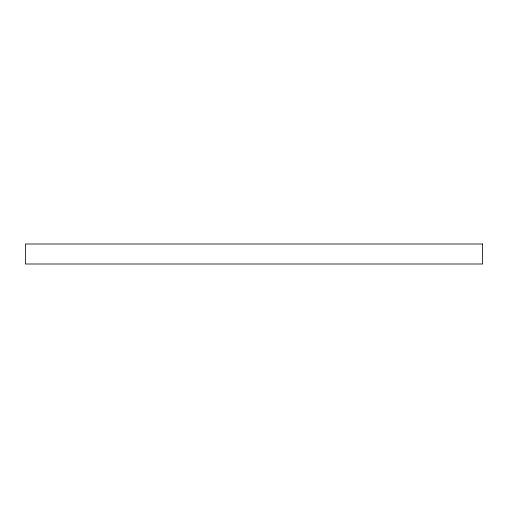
<?xml version="1.0" encoding="UTF-8"?>
<svg xmlns="http://www.w3.org/2000/svg" width="508" height="508" viewBox="0 0 508 508"><rect width="100%" height="100%" fill="white"/><g stroke="black" fill="none" stroke-linecap="round" stroke-linejoin="round"><path stroke-width="0.76" d="M482.6 243.999L25.4 243.999L25.4 264.001L482.6 264.001L482.6 243.999"/></g></svg>
